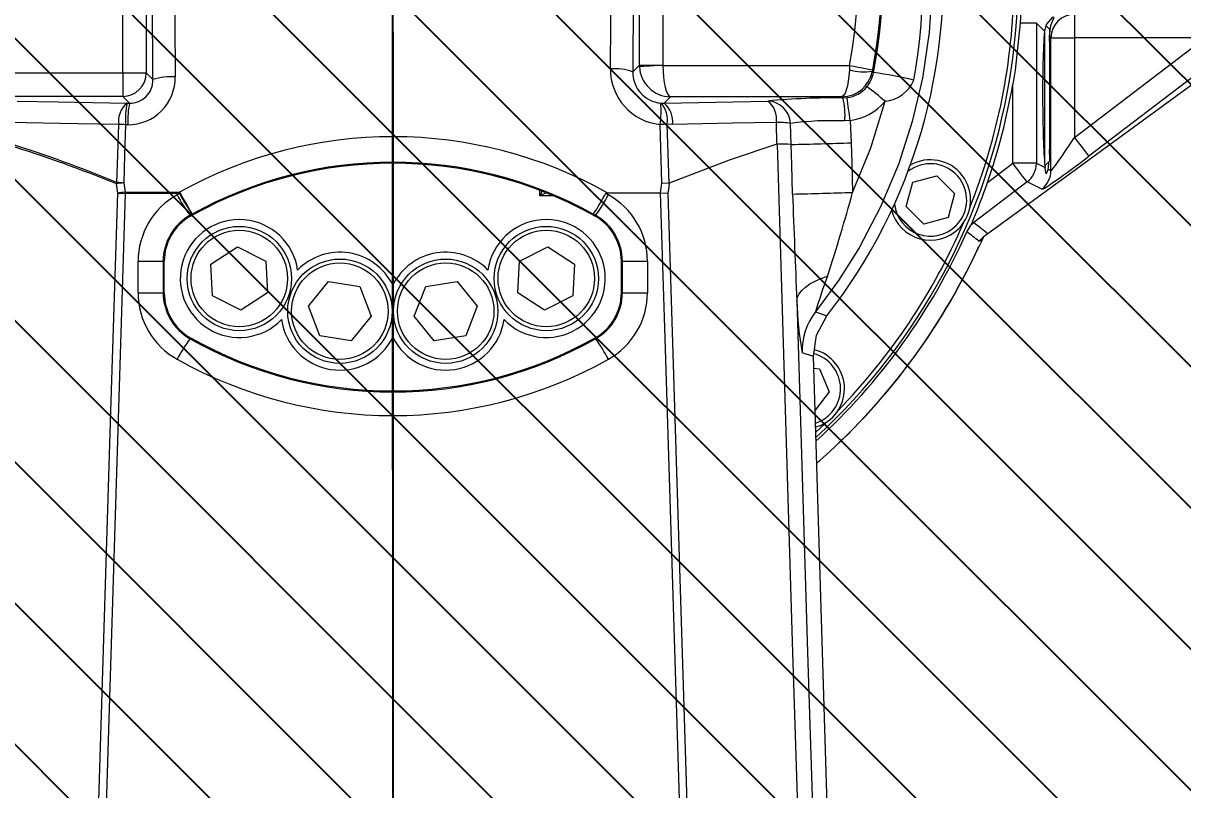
# Model space of a CAD drawing. Header units: millimetres. Extents: x -280 to 408, y 33 to 269.
# Drawn here: x 311.24 to 325.99, y 192.98 to 202.73 of the extents above; entities that cross this region are included whole.
import ezdxf

# ---------------------------------------------------------------- set-up
doc = ezdxf.new("R2010")
doc.units = ezdxf.units.MM
doc.layers.add('FORMAT', color=7, linetype='Continuous')
doc.styles.add('SLDTEXTSTYLE0', font='TXT', dxfattribs={"width": 0.605})
doc.dimstyles.new('SLDDIMSTYLE1', dxfattribs={"dimtxt": 3.5, "dimasz": 3.5, "dimexe": 0, "dimexo": 0.0625, "dimgap": 0.875, "dimtad": 1, "dimtoh": 1, "dimlfac": 10, "dimrnd": 1e-09, "dimzin": 12, "dimdsep": 46, "dimtxsty": 'SLDTEXTSTYLE0', "dimsah": 1, "dimcen": 0.09, "dimadec": 0, "dimazin": 0, "dimtfac": 1, "dimtdec": 3, "dimtofl": 0, "dimtmove": 0, "dimatfit": 3, "dimfxl": 1, "dimfrac": 2, "dimtolj": 1, "dimtzin": 12, "dimarcsym": 0})

# ---------------------------------------------------------------- blocks, each defined once
blk = doc.blocks.new('*D22')
at = {"layer": 'FORMAT', "color": 7, "transparency": 16777216}
for p, q in [((315.941, 197.049), (315.941, 246.364)), ((328.441, 203.314), (328.441, 246.364)), ((328.441, 244.864), (315.941, 244.864))]:
    blk.add_line(p, q, dxfattribs=at)
for points in [[(315.941, 244.864), (319.441, 244.326), (319.441, 245.403)], [(328.441, 244.864), (324.941, 245.403), (324.941, 244.326)]]:
    blk.add_solid(points, dxfattribs=at)
at = {"layer": 'FORMAT', "color": 7, "transparency": 16777216, "insert": (318.182, 249.376), "char_height": 3.5, "attachment_point": 1, "style": 'SLDTEXTSTYLE0'}
blk.add_mtext('125', dxfattribs=at)
blk = doc.blocks.new('SW_CENTERMARKSYMBOL_3')
at = {"layer": 'FORMAT', "color": 0}
blk.add_line((0, -0.7), (0, -58.3), dxfattribs=at)

msp = doc.modelspace()

# ---------------------------------------------------------------- hatches: boundary and pattern name
at = {"layer": 'FORMAT'}
h = msp.add_hatch(dxfattribs=at)
h.set_pattern_fill('ANSI31', color=256, scale=0.4, angle=90, style=0)
h.paths.add_polyline_path([(328.4413, 144.3144), (328.4413, 203.3144), (303.4413, 203.3144), (303.4413, 144.3144)], flags=0)

# ---------------------------------------------------------------- linework, layer by layer
at = {"color": 7, "linetype": 'Continuous', "lineweight": 15}
for p, q in [((323.5072, 200.0539), (330.5473, 205.2031)), ((323.5088, 200.0552), (330.5488, 205.2044)), ((312.5066, 202.0991), (312.5066, 203.3144)), ((312.8062, 203.3144), (312.8062, 202.0991)), ((312.8917, 202.0136), (312.8819, 203.3144)), ((319.0006, 203.3144), (318.9915, 202.114)), ((319.0764, 202.1989), (319.0764, 203.3144)), ((319.376, 203.3144), (319.376, 202.1989)), ((323.9379, 203.0814), (323.92, 202.7313)), ((324.6103, 202.8449), (324.6103, 202.5453)), ((324.1247, 202.7313), (323.92, 202.7313)), ((324.1247, 202.7313), (324.1247, 200.9491)), ((324.2262, 202.6298), (324.1247, 202.7313)), ((324.2313, 200.9386), (324.2313, 202.6508)), ((324.2913, 202.6544), (324.2448, 202.7009)), ((324.2913, 202.6544), (324.2913, 200.9744)), ((324.3107, 200.8571), (324.3107, 202.5453)), ((324.3107, 202.5453), (324.6103, 202.5453)), ((324.6103, 202.5453), (324.6103, 201.2771)), ((326.2712, 202.5453), (324.6103, 202.5453)), ((324.6103, 201.2771), (326.2712, 202.5453)), ((326.453, 202.3072), (324.7921, 201.039)), ((318.9915, 202.114), (319.0764, 202.1989)), ((319.0764, 202.1989), (319.376, 202.1989)), ((319.3761, 202.194), (321.7495, 202.194)), ((321.7495, 202.194), (321.7468, 202.137)), ((310.1521, 202.0991), (312.5066, 202.0991)), ((312.5066, 202.0991), (312.5066, 201.7995)), ((312.5066, 202.0991), (312.8062, 202.0991)), ((312.8062, 202.0991), (312.8917, 202.0136)), ((322.0437, 202.1372), (322.0408, 202.1223)), ((322.0408, 202.1223), (322.0541, 202.105)), ((323.8251, 200.9491), (323.8251, 201.9562)), ((312.5066, 201.7995), (310.1521, 201.7995)), ((312.5934, 201.7127), (312.5066, 201.7995)), ((319.4709, 201.7945), (319.3905, 201.7142)), ((319.3905, 201.7142), (320.7122, 201.7408)), ((321.6528, 201.7945), (319.4709, 201.7945)), ((321.6643, 201.7805), (321.7172, 201.7842)), ((312.5624, 201.7128), (312.5934, 201.7127)), ((319.3496, 201.7147), (319.3905, 201.7142)), ((312.5732, 201.4401), (312.5421, 201.4402)), ((319.3628, 200.7014), (319.3404, 201.4437)), ((319.4266, 201.4446), (319.4494, 200.6951)), ((319.4972, 201.4425), (319.4266, 201.4446)), ((320.8261, 201.1904), (320.8188, 201.4695)), ((321.0058, 201.1889), (320.9972, 201.457)), ((321.7569, 201.4922), (321.6896, 201.4871)), ((321.7569, 201.4922), (321.7708, 201.2102)), ((321.0059, 201.1889), (321.0058, 201.1889)), ((321.0059, 201.1889), (321.0059, 201.1889)), ((323.5032, 200.7033), (323.8251, 200.9491)), ((324.1247, 200.9491), (323.8251, 200.9491)), ((324.1247, 200.9491), (324.2361, 200.8941)), ((324.2335, 200.9166), (324.2913, 200.9744)), ((324.2745, 200.875), (324.3107, 200.8571)), ((312.4437, 200.5687), (312.4271, 200.6861)), ((312.5198, 200.7014), (312.5365, 200.5824)), ((322.4713, 200.4003), (322.5534, 200.7071)), ((322.5534, 200.7071), (322.8602, 200.7892)), ((322.8602, 200.7892), (323.0847, 200.5647)), ((324.0069, 200.711), (323.3317, 200.1954)), ((324.193, 200.619), (324.0069, 200.711)), ((312.5364, 200.5658), (312.1937, 189.5352)), ((312.4437, 200.5687), (312.5364, 200.5658)), ((313.2303, 200.5658), (312.5364, 200.5658)), ((312.5365, 200.5824), (313.2304, 200.5824)), ((313.2, 200.5489), (313.2303, 200.5658)), ((318.6487, 200.5677), (318.6825, 200.5489)), ((318.6671, 200.5741), (319.345, 200.5741)), ((319.3458, 200.574), (319.345, 200.5741)), ((323.0847, 200.5647), (323.0025, 200.258)), ((322.6958, 200.1758), (322.4713, 200.4003)), ((313.3915, 200.3036), (313.363, 200.2876)), ((313.3694, 200.2761), (313.363, 200.2876)), ((313.3694, 200.2761), (313.4055, 200.2963)), ((318.477, 200.2963), (318.5131, 200.2761)), ((318.5195, 200.2876), (318.491, 200.3036)), ((318.5131, 200.2761), (318.5195, 200.2876)), ((323.0025, 200.258), (322.6958, 200.1758)), ((323.2403, 200.0782), (323.2923, 200.1581)), ((323.2923, 200.1581), (323.2933, 200.1604)), ((323.4493, 200.0002), (323.4359, 199.984)), ((313.6291, 199.6666), (313.9681, 199.8866)), ((313.9681, 199.8866), (314.3281, 199.7031)), ((317.5545, 199.7032), (317.9147, 199.8866)), ((317.9147, 199.8866), (318.2536, 199.6664)), ((312.7027, 199.3022), (312.7027, 199.7022)), ((312.7027, 199.7022), (313.0217, 199.7022)), ((313.0217, 199.7022), (313.0217, 199.3022)), ((313.0348, 199.7022), (313.0217, 199.7022)), ((313.0348, 199.3022), (313.0348, 199.7022)), ((313.0348, 199.7022), (313.0352, 199.7022)), ((313.0352, 199.3022), (313.0352, 199.7022)), ((313.6501, 199.263), (313.6291, 199.6666)), ((314.3281, 199.7031), (314.3492, 199.2995)), ((317.5333, 199.2997), (317.5545, 199.7032)), ((318.2536, 199.6664), (318.2323, 199.2628)), ((318.8473, 199.7022), (318.8473, 199.3022)), ((318.8473, 199.7022), (318.8478, 199.7022)), ((318.8478, 199.7022), (318.8608, 199.7022)), ((318.8478, 199.7022), (318.8478, 199.3022)), ((318.8608, 199.7022), (319.1799, 199.7022)), ((318.8608, 199.3022), (318.8608, 199.7022)), ((319.1799, 199.7022), (319.1799, 199.3022)), ((314.8694, 199.1306), (315.1239, 199.4447)), ((315.1239, 199.4447), (315.523, 199.3813)), ((315.523, 199.3813), (315.6678, 199.004)), ((316.2148, 199.0042), (316.3597, 199.3815)), ((316.3597, 199.3815), (316.7589, 199.4446)), ((316.7589, 199.4446), (317.0131, 199.1304)), ((312.7027, 199.3022), (313.0217, 199.3022)), ((313.0348, 199.3022), (313.0217, 199.3022)), ((313.0348, 199.3022), (313.0352, 199.3022)), ((314.0102, 199.0795), (313.6501, 199.263)), ((314.3492, 199.2995), (314.0102, 199.0795)), ((317.8722, 199.0795), (317.5333, 199.2997)), ((318.2323, 199.2628), (317.8722, 199.0795)), ((318.8473, 199.3022), (318.8478, 199.3022)), ((318.8478, 199.3022), (318.8608, 199.3022)), ((318.8608, 199.3022), (319.1799, 199.3022)), ((315.0142, 198.7533), (314.8694, 199.1306)), ((317.0131, 199.1304), (316.8682, 198.7532)), ((315.6678, 199.004), (315.4133, 198.69)), ((316.469, 198.6901), (316.2148, 199.0042)), ((313.3694, 198.7283), (313.363, 198.7168)), ((315.4133, 198.69), (315.0142, 198.7533)), ((316.8682, 198.7532), (316.469, 198.6901)), ((318.5131, 198.7283), (318.5195, 198.7168)), ((321.2909, 198.4918), (321.1455, 198.5396)), ((321.5866, 188.8048), (321.2909, 198.4918)), ((321.2954, 198.3432), (321.3672, 198.3337)), ((321.3672, 198.3337), (321.4887, 198.0403)), ((321.4887, 198.0403), (321.3117, 197.8097)), ((321.3694, 197.6097), (321.3184, 197.5916))]:
    msp.add_line(p, q, dxfattribs=at)
at = {"color": 8, "linetype": 'Continuous', "lineweight": 15}
for p, q in [((324.3107, 202.5453), (324.2913, 202.5648)), ((317.8098, 200.5329), (317.8098, 200.5996)), ((317.8098, 200.5329), (317.8392, 200.5918)), ((317.8895, 200.5728), (317.8098, 200.5329)), ((317.9826, 200.5329), (317.8098, 200.5329))]:
    msp.add_line(p, q, dxfattribs=at)
at = {"color": 7, "linetype": 'Continuous', "lineweight": 15, "flags": 128}
for points in [[(313.1649, 203.3645), (313.1698, 202.7718), (313.1747, 202.0479)], [(318.7085, 202.1496), (318.7126, 202.7444), (318.7176, 203.3645)], [(322.799, 203.1978), (322.7631, 202.6147), (322.6771, 202.0325), (322.5471, 201.4789), (322.3705, 200.9342), (322.144, 200.3947), (321.8703, 199.8726), (321.6092, 199.4573), (321.3175, 199.0597)], [(324.2912, 202.5649), (324.3091, 202.703), (324.3344, 202.7654), (324.3519, 202.8037), (324.3296, 202.8081), (324.2485, 202.715), (324.2262, 202.6298)], [(323.92, 202.7313), (323.8538, 202.1347), (323.8251, 201.9562)], [(319.3761, 202.194), (319.3196, 202.1912), (319.2652, 202.1885), (319.2148, 202.1859), (319.1701, 202.1837), (319.1328, 202.1819), (319.1042, 202.1805), (319.0854, 202.1795), (319.0769, 202.1791)], [(321.7495, 202.194), (321.8051, 202.1832), (321.8587, 202.1729), (321.9083, 202.1633), (321.9523, 202.1548), (321.9889, 202.1478), (322.017, 202.1424), (322.0355, 202.1388), (322.0437, 202.1372)], [(321.7468, 202.137), (321.7374, 202.0249), (321.7225, 201.9353), (321.6936, 201.8414), (321.6743, 201.8094), (321.6531, 201.7946), (321.6528, 201.7945)], [(311.1657, 201.7409), (311.6871, 201.7304), (312.5624, 201.7128)], [(321.6643, 201.7805), (321.663, 201.7821), (321.6528, 201.7945)], [(321.7886, 200.5783), (322.0211, 201.1462), (322.2008, 201.7386)], [(312.4558, 201.4411), (311.9372, 201.4517), (311.0591, 201.4696)], [(312.4334, 200.7029), (312.4443, 201.0584), (312.4558, 201.4411)], [(312.5421, 201.4402), (312.5306, 201.0571), (312.5198, 200.7014)], [(320.8188, 201.4695), (320.2588, 201.4581), (319.4972, 201.4425)], [(324.6103, 201.2771), (324.6447, 201.2322), (324.6778, 201.1888), (324.7085, 201.1486), (324.7357, 201.113), (324.7583, 201.0833), (324.7757, 201.0606), (324.7871, 201.0457), (324.7921, 201.039)], [(320.826, 201.1904), (320.2318, 200.9932), (319.4569, 200.6964)], [(320.8318, 201.191), (320.8289, 201.1909), (320.826, 201.1908)], [(321.2261, 188.3316), (321.0945, 192.6234), (321.0301, 194.7242), (320.8318, 201.1914)], [(321.0247, 200.5571), (321.0134, 200.9351), (321.0059, 201.1889)], [(321.7708, 201.2102), (321.7778, 200.9517), (321.7886, 200.5783)], [(324.0069, 200.711), (324.0019, 200.7176), (323.9905, 200.7326), (323.9731, 200.7553), (323.9505, 200.785), (323.9233, 200.8206), (323.8926, 200.8608), (323.8595, 200.9041), (323.8251, 200.9491)], [(324.2745, 200.875), (324.2513, 200.8154), (324.2395, 200.8561), (324.2361, 200.8941)], [(319.345, 200.5741), (319.3528, 200.6319), (319.3628, 200.7014)], [(319.3628, 200.7014), (319.3654, 200.7012), (319.4494, 200.6951)], [(319.4569, 200.6964), (319.4455, 200.6175), (319.4388, 200.5687)], [(319.4493, 200.6957), (319.4531, 200.6957), (319.4569, 200.6957)], [(312.1028, 189.5381), (312.3621, 197.9274), (312.4437, 200.5687)], [(319.7528, 187.4668), (319.684, 189.7198), (319.4033, 198.7247), (319.3458, 200.574)], [(319.3458, 200.574), (319.4364, 200.5688), (319.4388, 200.5687)], [(319.4388, 200.5687), (319.7174, 191.5806), (319.7749, 189.7228), (319.8433, 187.4698)], [(323.2933, 200.1604), (323.3015, 200.1795), (323.3122, 200.2047)], [(323.3122, 200.2047), (323.3314, 200.1956), (323.3317, 200.1954)], [(323.3317, 200.1954), (323.4213, 200.1246), (323.5088, 200.0552)], [(323.4497, 200.0068), (323.4489, 200.0057), (323.4507, 200.0069)], [(321.0794, 199.1988), (321.0889, 199.2438), (321.1106, 199.2885), (321.1443, 199.3321), (321.1894, 199.3741), (321.2452, 199.4138), (321.3108, 199.4504), (321.3853, 199.4836), (321.4674, 199.5127)], [(321.0794, 199.1988), (321.2163, 194.7305), (321.2806, 192.6296), (321.4043, 188.5922)], [(321.2909, 198.4918), (321.3301, 198.7645), (321.4596, 199.0077)], [(321.3175, 199.0597), (321.4002, 199.0294), (321.4596, 199.0077)], [(321.3203, 197.5285), (321.4333, 197.6357), (321.4498, 197.6517)]]:
    msp.add_lwpolyline(points, dxfattribs=at)
at = {"color": 7, "linetype": 'Continuous', "lineweight": 15}
for centre, radius in [((313.9891, 199.483), 0.6635), ((313.9891, 199.483), 0.6135), ((317.8934, 199.483), 0.6635), ((317.8934, 199.483), 0.6135), ((315.2686, 199.0673), 0.6635), ((315.2686, 199.0673), 0.6135), ((316.6139, 199.0673), 0.6635), ((316.6139, 199.0673), 0.6135)]:
    msp.add_circle(centre, radius, dxfattribs=at)
for centre, radius, start, end in [((315.9413, 203.3144), 7.95, 312.59882, 180), ((315.9413, 203.3144), 7, 322.03023, 218.23744), ((315.9413, 203.3144), 5.9153, 349.08169, 191.85594), ((316.1489, 203.2162), 6.5297, 349.34107, 38.7617), ((315.9713, 203.3005), 6.1992, 348.88012, 37.04865), ((315.9413, 203.3144), 6.2149, 349.08169, 36.77993), ((315.9413, 203.3144), 7.9, 338.29026, 359.20974), ((324.6113, 202.5444), 0.3005, 90.18199, 179.81716), ((312.5056, 202.1), 0.3006, 270.18427, 359.81715), ((312.5744, 202.0404), 0.6003, 269.88601, 0.71003), ((312.5969, 202.0075), 0.2948, 269.31444, 1.18542), ((313.1172, 201.3372), 0.713, 85.37753, 108.44161), ((319.4094, 202.1413), 0.701, 179.32122, 264.34765), ((318.7658, 201.4614), 0.6905, 70.92653, 94.76441), ((319.3851, 202.1067), 0.3936, 178.93131, 264.82675), ((321.6459, 202.1963), 0.4018, 270.99077, 349.38592), ((321.9238, 202.7282), 0.6171, 253.33135, 280.93104), ((321.6613, 202.1763), 0.3993, 320.84926, 349.70415), ((321.0341, 195.2872), 6.8936, 77.1607, 81.4908), ((321.6653, 202.178), 0.3973, 277.51596, 320.29705), ((318.6326, 197.556), 5.4978, 49.5317, 52.61152), ((322.1617, 202.1734), 0.4366, 275.13114, 337.80715), ((315.9413, 203.3144), 8, 340.95032, 350.2254), ((321.5585, 192.881), 8.9001, 89.31831, 95.45633), ((320.5265, 201.5113), 0.2952, 351.8756, 51.03311), ((320.6998, 201.4434), 0.2977, 2.62386, 87.62201), ((320.6957, 201.5493), 0.9959, 356.41807, 13.42526), ((283.4969, 196.4418), 38.5919, 7.51961, 7.95705), ((321.6641, 202.1825), 0.6965, 277.65868, 320.40437), ((312.7484, 201.483), 0.2956, 128.99473, 188.15041), ((313.6512, 201.4944), 1.1105, 168.65808, 182.79663), ((313.6925, 201.4943), 1.1206, 168.76126, 182.77133), ((318.0716, 201.6223), 1.2812, 351.98443, 4.13235), ((319.143, 201.5097), 0.291, 347.06667, 44.78295), ((319.2045, 201.4844), 0.2956, 351.8506, 51.00768), ((312.4657, 198.2747), 3.1664, 88.61777, 90.17859), ((319.4161, 198.3006), 3.144, 89.80792, 91.37988), ((320.8394, 200.4867), 0.983, 80.76373, 91.20211), ((321.5117, 197.5937), 3.8974, 87.38398, 97.58638), ((315.9413, 195.7209), 5.5663, 60.67841, 119.1452), ((306.3726, 185.9797), 15.9039, 67.62337, 72.89489), ((306.3578, 186.1122), 15.8051, 67.3931, 72.70406), ((320.8911, 199.2331), 1.9592, 86.64197, 91.73311), ((320.4339, 235.5278), 34.3436, 270.95431, 272.23092), ((322.778, 200.4825), 0.511, 315, 120.26398), ((315.9413, 195.7006), 5.2619, 61.016, 118.984), ((315.9413, 195.7007), 5.2488, 61.11137, 118.88863), ((323.8243, 200.9495), 0.3004, 307.44376, 359.92001), ((324.0103, 200.8575), 0.3004, 307.44244, 359.92133), ((313.2404, 200.3907), 0.8653, 158.85437, 160.03801), ((313.1032, 196.8589), 3.8865, 98.6334, 100.01732), ((312.393, 195.971), 4.7321, 88.46483, 89.51059), ((315.9444, 203.3132), 7.9967, 337.12506, 340.95097), ((313.1213, 196.3278), 4.2946, 97.82706, 99.07786), ((316.8846, 200.5659), 4.3482, 179.78261, 180.00253), ((313.6744, 199.7008), 0.9717, 119.22045, 179.91829), ((314.8338, 201.3865), 1.836, 207.14341, 216.76532), ((318.3161, 200.5664), 5.0857, 179.81902, 180.00704), ((314.8812, 201.3999), 1.8496, 206.80726, 216.35243), ((317.2106, 202.6964), 4.5068, 207.97325, 212.06905), ((316.8415, 201.4671), 2.0186, 324.80255, 333.54229), ((317.0487, 201.3865), 1.8361, 323.23492, 332.85635), ((318.6634, 200.5549), 0.0195, 79.03285, 139.02065), ((318.2093, 199.7015), 0.9706, 0.04377, 60.81749), ((316.7673, 367.4752), 166.9724, 271.461061, 271.723267), ((478.5982, 206.2157), 157.675, 182.056661, 182.550659), ((300.091, 206.5366), 22.5008, 341.81019, 344.64467), ((313.6942, 199.7023), 0.6725, 119.50245, 180.00753), ((313.6942, 199.7023), 0.6594, 119.50659, 180.00488), ((318.1884, 199.7023), 0.6594, 359.9934, 60.4949), ((318.1883, 199.7023), 0.6725, 359.99522, 60.4948), ((322.778, 200.4825), 0.511, 194.73602, 315), ((313.9891, 199.483), 0.75, 8.24764, 315.75236), ((317.8934, 199.483), 0.75, 224.24764, 171.75236), ((315.9413, 203.3144), 7.9, 315.79026, 336.70974), ((323.5146, 199.9563), 0.301, 127.41955, 137.32321), ((315.9413, 203.3144), 7.9843, 312.38645, 336.08893), ((287.4121, 153.8365), 58.4975, 52.039832, 52.23141), ((329.9729, 196.6519), 7.3327, 152.83067, 154.06153), ((324.0499, 199.3042), 0.9257, 125.77114, 135.05157), ((331.238, 191.2247), 11.7385, 131.5638, 131.9263), ((323.3703, 200.0426), 0.0879, 286.08961, 318.17146), ((323.9855, 199.3962), 0.8134, 126.17263, 129.34343), ((323.4998, 200.0641), 0.0126, 305.94355, 315.3486), ((315.2686, 199.0673), 0.75, 26.24764, 135.75236), ((316.6139, 199.0673), 0.75, 44.24764, 153.75236), ((315.9413, 203.3144), 8.2014, 311.0972, 335.12784), ((322.6334, 200.2402), 0.8372, 332.93395, 334.89886), ((327.084, 197.403), 5.9997, 159.4132, 163.97032), ((313.6733, 199.303), 0.9706, 180.04407, 240.81683), ((313.6942, 199.3021), 0.6725, 179.9938, 240.49673), ((313.6941, 199.3021), 0.6593, 179.98995, 240.49858), ((318.1884, 199.3021), 0.6594, 299.50565, 0.00604), ((318.1884, 199.3021), 0.6724, 299.49922, 0.01026), ((318.2081, 199.3036), 0.9717, 299.22137, 359.91772), ((325.6122, 199.3202), 4.5344, 181.53482, 189.91298), ((315.2686, 199.0673), 0.75, 188.24764, 333.75236), ((316.6139, 199.0673), 0.75, 206.24764, 351.75236), ((321.9463, 198.5632), 0.8012, 141.70203, 181.68936), ((314.8347, 197.6174), 1.837, 143.23848, 152.85513), ((315.9413, 203.2843), 5.2449, 240.55594, 299.44406), ((315.9413, 203.2842), 5.2317, 240.55497, 299.44503), ((317.0477, 197.6174), 1.8371, 27.14511, 36.76128), ((321.1739, 198.0818), 0.511, 292.5, 75.21563), ((315.9413, 203.3463), 5.6066, 240.72948, 299.27052)]:
    msp.add_arc(centre, radius, start, end, dxfattribs=at)
at = {"color": 8, "linetype": 'Continuous', "lineweight": 15}
for centre, radius, start, end in [((322.778, 200.4825), 0.461, 315, 128.5896), ((322.778, 200.4825), 0.461, 186.4104, 315), ((323.525, 199.9453), 0.0972, 135.36288, 156.53261), ((315.9413, 203.3144), 8.2009, 311.09955, 335.08302), ((321.1739, 198.0818), 0.461, 288.06078, 74.62324)]:
    msp.add_arc(centre, radius, start, end, dxfattribs=at)
at = {"color": 7, "linetype": 'Continuous', "lineweight": 15}
for centre, major_axis, ratio, start_param, end_param in [((324.2566, 201.8144), (0, 1), 0.0524078, 0.6172916, 2.7396962), ((324.2566, 201.8144), (0, 1), 0.0524078, 5.0482034, 5.561174), ((319.4761, 202.1992), (0.2828, -0.2828), 0.9986342, 3.9283603, 3.9779812), ((319.4709, 202.194), (-0.1702, 0.363), 0.9804797, 1.1770643, 2.6955007), ((319.4761, 202.1992), (-0.0709, -0.0709), 0.9972647, 5.4991567, 5.5487775), ((319.4709, 202.194), (-0.0053, 0.4), 0.2368943, 1.5676799, 3.0861163), ((324.2566, 201.8144), (0, 1), 0.0524078, 3.8653042, 4.3773062), ((324.6103, 201.3167), (0.2995, 0.4597), 0.0394329, 3.1334918, 4.6519282), ((324.7921, 201.0786), (0.5997, 0.4592), 0.0416111, 3.1621028, 4.6805392), ((324.2566, 201.8144), (0, 1), 0.0524078, 3.4916571, 3.7023943)]:
    msp.add_ellipse(centre, major_axis=major_axis, ratio=ratio, start_param=start_param, end_param=end_param, dxfattribs=at)

# ---------------------------------------------------------------- block references
at = {"layer": 'FORMAT', "color": 7}
msp.add_blockref('SW_CENTERMARKSYMBOL_3', (315.9413, 203.3144), dxfattribs=at)

# ---------------------------------------------------------------- dimensions: what is measured, and where the dimension line sits
dim = msp.add_linear_dim(base=(315.9413, 244.8644), p1=(328.4413, 203.3144), p2=(315.9413, 197.0491), dimstyle='SLDDIMSTYLE1', dxfattribs=at)
dim.commit()
dim.dimension.update_dxf_attribs({"geometry": '*D22', "text_midpoint": (322.1913, 244.8644), "dimtype": 160})

doc.saveas('drawing.dxf')
